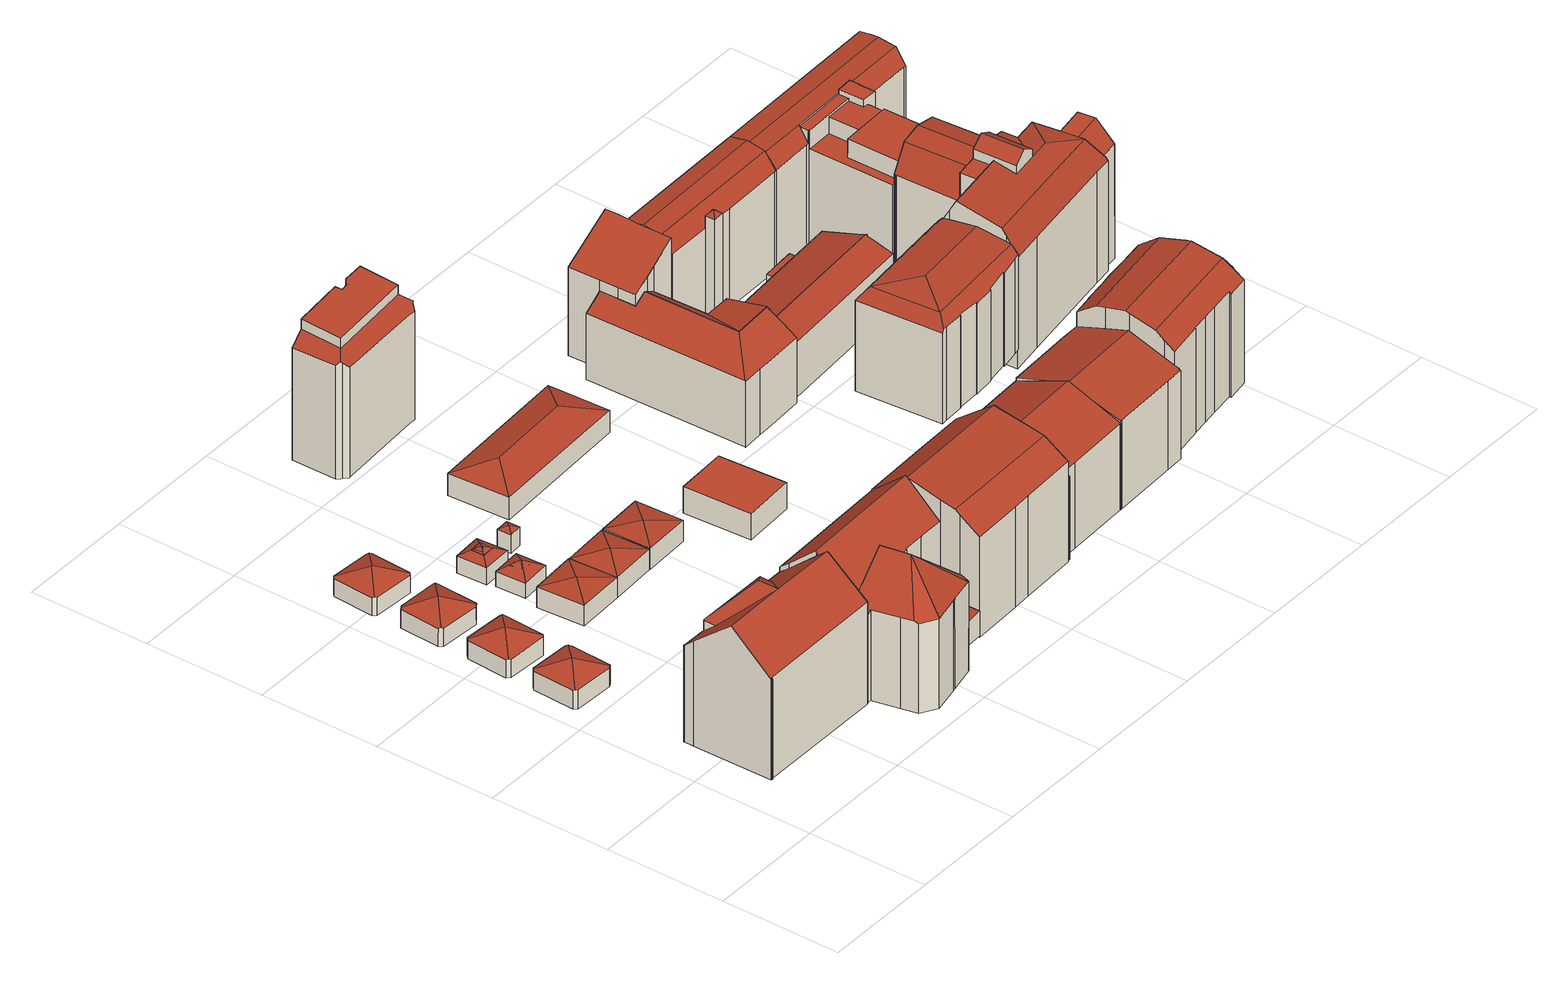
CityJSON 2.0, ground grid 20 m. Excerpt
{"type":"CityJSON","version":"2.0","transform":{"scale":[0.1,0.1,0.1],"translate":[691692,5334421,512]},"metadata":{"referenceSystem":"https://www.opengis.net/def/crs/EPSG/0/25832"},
"CityObjects":{
"building1":{"type":"Building","attributes":{"Gemeindeschluessel":"09162000","HoeheDach":"520.502","HoeheGrund":"515.623","Methode":"1000","NiedrigsteTraufeDesGebaeudes":"518.766","Geometrietyp2DReferenz":"3000","function":"31001_2000","roofType":"3200","measuredHeight":4.88},"geometry":[{"type":"MultiSurface","lod":"2","boundaries":[[[0,1,2,3,4]],[[5,6,7,8,9]],[[10,8,7,11]],[[12,13,14,2,1]],[[15,16,17,18]],[[10,18,17,9,8]],[[4,3,5,9,17,16]],[[12,1,0,19]],[[12,19,15,18,10,11,20,13]],[[2,14,21,6,5,3]],[[15,19,0,4,16]],[[20,21,14,13]],[[20,11,7,6,21]]],"semantics":{"surfaces":[{"type":"RoofSurface"},{"type":"WallSurface"},{"type":"GroundSurface"}],"values":[0,0,1,1,1,1,0,1,2,0,1,1,1]}}]},
"building2":{"type":"Building","attributes":{"Gemeindeschluessel":"09162000","HoeheDach":"539.700","HoeheGrund":"516.260","Methode":"2000","NiedrigsteTraufeDesGebaeudes":"532.872","Geometrietyp2DReferenz":"3000","function":"31001_9998","roofType":"3100","measuredHeight":23.44,"storeysAboveGround":5},"geometry":[{"type":"MultiSurface","lod":"2","boundaries":[[[22,23,24,25]],[[26,27,28,29]],[[30,31,32,33,34,35,36,37,38]],[[25,24,39,40]],[[41,36,35,42]],[[43,44,45,46]],[[42,35,34,47]],[[48,38,37,49]],[[46,45,27,26]],[[43,50,51,52,44]],[[53,54,55,56]],[[57,58,59]],[[48,49,41,42,47,22,25,40,60,50,43,46,26,29,53,56]],[[32,61,33]],[[31,59,58,62,63]],[[32,31,63,64,61]],[[49,37,36,41]],[[29,28,54,53]],[[31,52,51,65,39,24,23,57,59]],[[40,39,65,60]],[[31,30,55,54,28,27,45,44,52]],[[63,62,64]],[[22,47,34,33,61,64,62,58,57,23]],[[60,65,51,50]],[[48,56,55,30,38]]],"semantics":{"surfaces":[{"type":"WallSurface"},{"type":"RoofSurface"},{"type":"GroundSurface"}],"values":[0,0,1,0,0,0,0,0,0,0,0,0,2,0,1,1,0,0,1,0,1,1,0,0,0]}}]},
"building3":{"type":"Building","attributes":{"Gemeindeschluessel":"09162000","HoeheDach":"520.060","HoeheGrund":"515.240","Methode":"2000","NiedrigsteTraufeDesGebaeudes":"518.276","Geometrietyp2DReferenz":"3000","function":"31001_2000","roofType":"3500","measuredHeight":4.82},"geometry":[{"type":"MultiSurface","lod":"2","boundaries":[[[66,67,68,69,70]],[[71,72,73,74,75]],[[76,77,78,79]],[[80,81,68,67]],[[69,68,81,82,72]],[[72,82,78,77,73]],[[83,75,74,84]],[[80,79,78,82,81]],[[76,84,74,73,77]],[[85,70,69,72,71]],[[66,70,85,86]],[[83,86,85,71,75]],[[66,86,83,84,76,79,80,67]]],"semantics":{"surfaces":[{"type":"WallSurface"},{"type":"RoofSurface"},{"type":"GroundSurface"}],"values":[0,1,0,0,1,1,0,0,0,1,0,0,2]}}]},
"building4":{"type":"Building","attributes":{"Gemeindeschluessel":"09162000","HoeheDach":"519.630","HoeheGrund":"514.771","Methode":"2000","NiedrigsteTraufeDesGebaeudes":"517.838","Geometrietyp2DReferenz":"3000","function":"31001_2000","roofType":"3500","measuredHeight":4.86},"geometry":[{"type":"MultiSurface","lod":"2","boundaries":[[[87,88,89,90]],[[91,92,93,94,95]],[[95,94,96,97,98]],[[99,90,89,98,97]],[[100,101,87,90,99,102,103,104]],[[87,101,105,106,88]],[[103,93,92,104]],[[100,107,105,101]],[[105,107,91,95,106]],[[103,102,96,94,93]],[[106,95,98,89,88]],[[99,97,96,102]],[[100,104,92,91,107]]],"semantics":{"surfaces":[{"type":"WallSurface"},{"type":"RoofSurface"},{"type":"GroundSurface"}],"values":[0,1,1,0,2,0,0,0,1,0,1,0,0]}}]},
"building5":{"type":"Building","attributes":{"Gemeindeschluessel":"09162000","HoeheDach":"519.139","HoeheGrund":"514.356","Methode":"1000","NiedrigsteTraufeDesGebaeudes":"517.404","Geometrietyp2DReferenz":"3000","function":"31001_2000","roofType":"3200","measuredHeight":4.78},"geometry":[{"type":"MultiSurface","lod":"2","boundaries":[[[108,109,110,111,112]],[[113,110,109,114]],[[115,114,109,108,116]],[[117,118,119,120]],[[113,121,122,111,110]],[[123,120,119,124,125]],[[123,125,122,121]],[[126,116,108,112,127,128]],[[115,129,117,120,123,121,113,114]],[[127,112,111,122,125,124]],[[128,127,124,119,118]],[[117,129,126,128,118]],[[115,116,126,129]]],"semantics":{"surfaces":[{"type":"RoofSurface"},{"type":"WallSurface"},{"type":"GroundSurface"}],"values":[0,1,1,1,1,1,1,0,2,0,0,1,1]}}]},
"building6":{"type":"Building","attributes":{"Gemeindeschluessel":"09162000","HoeheDach":"519.677","HoeheGrund":"515.310","Methode":"1000","NiedrigsteTraufeDesGebaeudes":"518.782","Geometrietyp2DReferenz":"3000","function":"51009_1610","roofType":"3200","measuredHeight":4.37},"geometry":[{"type":"MultiSurface","lod":"2","boundaries":[[[130,131,132,133]],[[134,135,131,130]],[[135,136,131]],[[137,136,135]],[[134,130,133,138]],[[137,132,136]],[[138,137,135,134]],[[136,132,131]],[[133,132,137,138]]],"semantics":{"surfaces":[{"type":"WallSurface"},{"type":"RoofSurface"},{"type":"GroundSurface"}],"values":[0,0,1,1,2,1,0,1,0]}}]},
"building7":{"type":"Building","attributes":{"Gemeindeschluessel":"09162000","HoeheDach":"538.860","HoeheGrund":"516.517","Methode":"2000","NiedrigsteTraufeDesGebaeudes":"531.300","Geometrietyp2DReferenz":"3000","function":"31001_9998","roofType":"3100","measuredHeight":22.34,"storeysAboveGround":4},"geometry":[{"type":"MultiSurface","lod":"2","boundaries":[[[139,140,141,142]],[[143,144,145]],[[146,147,148,149,150,151]],[[152,153,154,155,156]],[[157,158,159,160]],[[139,161,149,148,140]],[[162,163,164,165,166,167]],[[154,159,158,168,155]],[[142,141,169,170]],[[171,172,156,155,173]],[[174,175,176,177]],[[178,179,152,156,172]],[[180,181,182,147,146]],[[167,166,183,177,176]],[[180,146,151,184]],[[157,170,169,144,143,168,158]],[[155,168,143,145,185]],[[186,163,162]],[[139,142,170,157,160,187,179,178,188,174,177,183,166,165,181,180,184,189,161]],[[145,144,169,141,140,148,147,182,164,163,186]],[[167,176,175,173,155,185,186,162]],[[165,164,182,181]],[[178,172,171,188]],[[187,153,152,179]],[[187,160,159,154,153]],[[145,186,185]],[[174,188,171,173,175]],[[189,150,149,161]],[[184,151,150,189]]],"semantics":{"surfaces":[{"type":"WallSurface"},{"type":"RoofSurface"},{"type":"GroundSurface"}],"values":[0,0,1,1,0,0,0,1,0,1,0,0,0,0,0,0,1,0,2,1,1,0,0,0,0,0,0,0,0]}}]},
"building8":{"type":"Building","attributes":{"Gemeindeschluessel":"09162000","HoeheDach":"518.750","HoeheGrund":"514.790","Methode":"9999","NiedrigsteTraufeDesGebaeudes":"517.377","Geometrietyp2DReferenz":"3000","function":"51009_1610","roofType":"3500","measuredHeight":3.96},"geometry":[{"type":"MultiSurface","lod":"2","boundaries":[[[190,191,192,193]],[[193,192,194,195]],[[194,192,196]],[[197,196,191]],[[198,197,191,190]],[[195,194,197,198]],[[196,192,191]],[[198,190,193,195]],[[194,196,197]]],"semantics":{"surfaces":[{"type":"WallSurface"},{"type":"RoofSurface"},{"type":"GroundSurface"}],"values":[0,0,1,1,0,0,1,2,1]}}]},
"building9":{"type":"Building","attributes":{"Gemeindeschluessel":"09162000","HoeheDach":"518.750","HoeheGrund":"514.898","Methode":"9999","NiedrigsteTraufeDesGebaeudes":"518.120","Geometrietyp2DReferenz":"3000","function":"31001_2000","roofType":"3500","measuredHeight":3.85},"geometry":[{"type":"MultiSurface","lod":"2","boundaries":[[[199,200,201,202,203,204]],[[202,196,203]],[[200,199,205,206]],[[207,208,209,210,196]],[[205,209,208,206]],[[201,207,196,202]],[[200,206,208,207,201]],[[203,196,210,204]],[[205,199,204,210,209]]],"semantics":{"surfaces":[{"type":"WallSurface"},{"type":"RoofSurface"},{"type":"GroundSurface"}],"values":[0,1,2,1,0,1,0,1,0]}}]},
"building10":{"type":"Building","attributes":{"Gemeindeschluessel":"09162000","HoeheDach":"518.610","HoeheGrund":"514.420","Methode":"9999","NiedrigsteTraufeDesGebaeudes":"517.335","Geometrietyp2DReferenz":"3000","function":"51009_1610","roofType":"3500","measuredHeight":4.19},"geometry":[{"type":"MultiSurface","lod":"2","boundaries":[[[211,212,213,214]],[[212,215,213]],[[215,216,217]],[[214,218,219,211]],[[219,216,212,211]],[[214,213,217,218]],[[212,216,215]],[[218,217,216,219]],[[213,215,217]]],"semantics":{"surfaces":[{"type":"WallSurface"},{"type":"RoofSurface"},{"type":"GroundSurface"}],"values":[0,1,1,2,0,0,1,0,1]}}]},
"building11":{"type":"Building","attributes":{"Gemeindeschluessel":"09162000","HoeheDach":"518.610","HoeheGrund":"514.549","Methode":"9999","NiedrigsteTraufeDesGebaeudes":"518.029","Geometrietyp2DReferenz":"3000","function":"31001_2000","roofType":"3500","measuredHeight":4.06},"geometry":[{"type":"MultiSurface","lod":"2","boundaries":[[[220,221,222,223]],[[224,215,225]],[[220,226,227,221]],[[228,226,220,223]],[[225,215,221,227]],[[222,221,215]],[[226,228,229,224,225,227]],[[229,222,215,224]],[[228,223,222,229]]],"semantics":{"surfaces":[{"type":"WallSurface"},{"type":"RoofSurface"},{"type":"GroundSurface"}],"values":[0,1,0,2,1,1,0,1,0]}}]},
"building12":{"type":"Building","attributes":{"Gemeindeschluessel":"09162000","HoeheDach":"519.710","HoeheGrund":"515.200","Methode":"2000","NiedrigsteTraufeDesGebaeudes":"518.722","Geometrietyp2DReferenz":"3000","function":"51009_1610","roofType":"3500","measuredHeight":4.51},"geometry":[{"type":"MultiSurface","lod":"2","boundaries":[[[230,231,232,233]],[[234,231,235]],[[236,237,230,233]],[[236,238,235,237]],[[232,231,234]],[[237,235,231,230]],[[238,234,235]],[[233,232,238,236]],[[232,234,238]]],"semantics":{"surfaces":[{"type":"WallSurface"},{"type":"RoofSurface"},{"type":"GroundSurface"}],"values":[0,1,2,0,1,0,1,0,1]}}]},
"building13":{"type":"Building","attributes":{"Gemeindeschluessel":"09162000","HoeheDach":"521.478","HoeheGrund":"517.046","Methode":"2000","NiedrigsteTraufeDesGebaeudes":"520.877","Geometrietyp2DReferenz":"3000","function":"31001_2000","roofType":"9999","measuredHeight":4.43},"geometry":[{"type":"MultiSurface","lod":"2","boundaries":[[[239,240,241,242]],[[243,244,245,246]],[[247,248,240,239]],[[248,247,244,243]],[[241,240,248,243,246]],[[246,245,242,241]],[[239,242,245,244,247]]],"semantics":{"surfaces":[{"type":"WallSurface"},{"type":"GroundSurface"},{"type":"RoofSurface"}],"values":[0,0,0,0,1,0,2]}}]},
"building14":{"type":"Building","attributes":{"Gemeindeschluessel":"09162000","HoeheDach":"518.220","HoeheGrund":"514.450","Methode":"2000","NiedrigsteTraufeDesGebaeudes":"517.722","Geometrietyp2DReferenz":"3000","function":"31001_2000","roofType":"3500","measuredHeight":3.77},"geometry":[{"type":"MultiSurface","lod":"2","boundaries":[[[249,250,251]],[[252,253,254,255]],[[256,251,257]],[[249,251,256]],[[254,250,249,255]],[[255,249,256,252]],[[251,250,257]],[[253,257,250,254]],[[252,256,257,253]]],"semantics":{"surfaces":[{"type":"RoofSurface"},{"type":"GroundSurface"},{"type":"WallSurface"}],"values":[0,1,0,0,2,2,0,2,2]}}]},
"building15":{"type":"Building","attributes":{"Gemeindeschluessel":"09162000","HoeheDach":"519.510","HoeheGrund":"515.130","Methode":"2000","NiedrigsteTraufeDesGebaeudes":"518.719","Geometrietyp2DReferenz":"3000","function":"51009_1610","roofType":"3500","measuredHeight":4.38},"geometry":[{"type":"MultiSurface","lod":"2","boundaries":[[[258,259,260,261]],[[262,263,264,265]],[[261,262,265,258]],[[260,266,263]],[[266,264,263]],[[259,264,266]],[[265,264,259,258]],[[261,260,263,262]],[[259,266,260]]],"semantics":{"surfaces":[{"type":"WallSurface"},{"type":"GroundSurface"},{"type":"RoofSurface"}],"values":[0,0,1,2,2,2,0,0,2]}}]},
"building16":{"type":"Building","attributes":{"Gemeindeschluessel":"09162000","HoeheDach":"538.660","HoeheGrund":"516.765","Methode":"2000","NiedrigsteTraufeDesGebaeudes":"533.870","Geometrietyp2DReferenz":"3000","function":"31001_9998","roofType":"3100","measuredHeight":21.89,"storeysAboveGround":5},"geometry":[{"type":"MultiSurface","lod":"2","boundaries":[[[267,268,269,270]],[[271,272,273,274]],[[275,276,277,278,279]],[[280,281,269,268,279,278]],[[282,271,274,283,281,280]],[[273,284,285,286,276,275,267,270,283,274]],[[287,288,285,284]],[[276,286,289,290,277]],[[288,289,286,285]],[[290,282,280,278,277]],[[275,279,268,267]],[[273,272,287,284]],[[288,287,272,271,282,290,289]],[[270,269,281,283]]],"semantics":{"surfaces":[{"type":"WallSurface"},{"type":"RoofSurface"},{"type":"GroundSurface"}],"values":[0,0,0,1,0,2,0,0,0,1,0,0,1,0]}}]},
"building17":{"type":"Building","attributes":{"Gemeindeschluessel":"09162000","HoeheDach":"519.848","HoeheGrund":"515.290","Methode":"1000","NiedrigsteTraufeDesGebaeudes":"519.848","Geometrietyp2DReferenz":"3000","function":"31001_2000","roofType":"1000","measuredHeight":4.56},"geometry":[{"type":"MultiSurface","lod":"2","boundaries":[[[291,292,293,294]],[[295,296,297,298]],[[292,297,296,293]],[[298,297,292,291]],[[294,295,298,291]],[[294,293,296,295]]],"semantics":{"surfaces":[{"type":"WallSurface"},{"type":"RoofSurface"},{"type":"GroundSurface"}],"values":[0,0,1,0,2,0]}}]},
"building18":{"type":"Building","attributes":{"Gemeindeschluessel":"09162000","HoeheDach":"536.190","HoeheGrund":"513.480","Methode":"2000","NiedrigsteTraufeDesGebaeudes":"532.125","Geometrietyp2DReferenz":"3000","function":"31001_9998","roofType":"1000","measuredHeight":22.71,"storeysAboveGround":5},"geometry":[{"type":"MultiSurface","lod":"2","boundaries":[[[299,300,301,302]],[[303,304,305,306,307,308]],[[309,310,311,312,313,314]],[[310,315,316,311]],[[317,318,300,299]],[[319,320,321,322,323,308,307,306,324,325,310,309]],[[326,327,328,325]],[[305,329,330,331,324,306]],[[330,332,333,334,335,331]],[[336,327,326,334,333,337,338]],[[325,328,315,310]],[[339,340,321,320,319,341]],[[332,330,329,305,304,303,342,343,340,339,341,344,345,346,347,348,317,299,302,338,337,333]],[[302,301,336,338]],[[312,311,316,318,317,348,347]],[[344,341,319,309,314,345]],[[328,327,336,301,300,318,316,315]],[[340,343,342,303,308,323,322,321]],[[314,313,312,347,346,345]],[[324,331,335,334,326,325]]],"semantics":{"surfaces":[{"type":"WallSurface"},{"type":"RoofSurface"},{"type":"GroundSurface"}],"values":[0,0,1,0,0,1,0,0,0,0,0,0,2,0,0,0,1,0,0,1]}}]},
"building19":{"type":"Building","attributes":{"Gemeindeschluessel":"09162000","HoeheDach":"519.540","HoeheGrund":"514.040","Methode":"1000","NiedrigsteTraufeDesGebaeudes":"517.809","Geometrietyp2DReferenz":"3000","function":"31001_2000","roofType":"3200","measuredHeight":5.5,"storeysAboveGround":1},"geometry":[{"type":"MultiSurface","lod":"2","boundaries":[[[349,350,351,352]],[[350,353,354]],[[355,354,353,356]],[[352,351,356,357]],[[356,353,358,357]],[[350,354,355,351]],[[351,355,356]],[[350,349,358,353]],[[352,357,358,349]]],"semantics":{"surfaces":[{"type":"WallSurface"},{"type":"RoofSurface"},{"type":"GroundSurface"}],"values":[0,1,1,0,0,1,1,0,2]}}]},
"building20":{"type":"Building","attributes":{"Gemeindeschluessel":"09162000","HoeheDach":"535.338","HoeheGrund":"516.959","Methode":"2000","NiedrigsteTraufeDesGebaeudes":"531.305","Geometrietyp2DReferenz":"3000","function":"31001_9998","roofType":"3100","measuredHeight":18.38,"storeysAboveGround":4},"geometry":[{"type":"MultiSurface","lod":"2","boundaries":[[[359,360,361,362]],[[363,364,365,366,367,368,369,370,371,372,373]],[[363,374,375,364]],[[376,362,361,370,369]],[[377,366,365,378]],[[378,365,364,375]],[[379,380,360,359]],[[381,367,366,377]],[[371,370,361,360,380,382]],[[376,369,368,383]],[[374,384,385,386,379,359,362,376,383,381,377,378,375]],[[386,382,380,379]],[[383,368,367,381]],[[384,373,372,385]],[[371,382,386,385,372]],[[374,363,373,384]]],"semantics":{"surfaces":[{"type":"WallSurface"},{"type":"RoofSurface"},{"type":"GroundSurface"}],"values":[0,1,0,0,0,0,0,0,1,0,2,0,0,0,0,0]}}]},
"building21":{"type":"Building","attributes":{"Gemeindeschluessel":"09162000","HoeheDach":"528.460","HoeheGrund":"513.950","Methode":"2000","NiedrigsteTraufeDesGebaeudes":"525.248","Geometrietyp2DReferenz":"3000","function":"31001_9998","roofType":"2100","measuredHeight":14.51},"geometry":[{"type":"MultiSurface","lod":"2","boundaries":[[[387,388,389,390,391,392,393,394,395,396,397,398,399,400,401,402,403,404,405,406,407,408,409,410,411,412]],[[403,413,414,404]],[[388,415,416,389]],[[397,417,418,398]],[[419,420,418,417,421,422,423]],[[424,425,426,427,428,423]],[[394,429,430,395]],[[406,431,432,407]],[[426,433,409,408,407,432,427]],[[420,419,434,401,400,399,398,418]],[[416,435,436,437,392,391,390,389]],[[405,438,431,406]],[[392,437,439,393]],[[415,440,441,442,443,433,426,425,424,435,416]],[[424,444,445,430,429,439,437,436,435]],[[428,427,432,431,438,414,413,446,434,419,423]],[[410,443,442,411]],[[404,414,438,405]],[[423,422,421,445,444,424]],[[411,442,441,412]],[[445,421,417,397,396,395,430]],[[409,433,443,410]],[[393,439,429,394]],[[446,413,403,402,401,434]],[[388,387,412,441,440,415]]],"semantics":{"surfaces":[{"type":"GroundSurface"},{"type":"WallSurface"},{"type":"RoofSurface"}],"values":[0,1,1,1,2,1,1,1,1,1,1,1,1,2,2,2,1,1,1,1,1,1,1,1,1]}}]},
"building22":{"type":"Building","attributes":{"Gemeindeschluessel":"09162000","HoeheDach":"535.149","HoeheGrund":"516.940","Methode":"1000","NiedrigsteTraufeDesGebaeudes":"532.076","Geometrietyp2DReferenz":"3000","function":"31001_9998","roofType":"3100","measuredHeight":18.21,"storeysAboveGround":4},"geometry":[{"type":"MultiSurface","lod":"2","boundaries":[[[447,448,449,450,451,452,453,454,455,456,457]],[[457,456,458,459,460,461]],[[462,455,454,463]],[[464,459,458,465]],[[455,462,466,465,458,456]],[[467,468,447,457,461,469]],[[470,471,472,473,468,467,469,474,464,465,466,462,463,475,476]],[[470,451,450,471]],[[471,450,449,472]],[[469,461,460,474]],[[474,460,459,464]],[[473,448,447,468]],[[472,449,448,473]],[[463,454,453,475]],[[475,453,452,476]],[[476,452,451,470]]],"semantics":{"surfaces":[{"type":"RoofSurface"},{"type":"WallSurface"},{"type":"GroundSurface"}],"values":[0,0,1,1,1,1,2,1,1,1,1,1,1,1,1,1]}}]},
"building23":{"type":"Building","attributes":{"Gemeindeschluessel":"09162000","HoeheDach":"518.300","HoeheGrund":"513.950","Methode":"2000","NiedrigsteTraufeDesGebaeudes":"518.300","Geometrietyp2DReferenz":"3000","function":"31001_2000","roofType":"1000","measuredHeight":4.35},"geometry":[{"type":"MultiSurface","lod":"2","boundaries":[[[398,477,478,403,401]],[[479,480,481,482,483]],[[403,480,479,401]],[[478,481,480,403]],[[477,482,481,478]],[[398,483,482,477]],[[401,479,483,398]]],"semantics":{"surfaces":[{"type":"GroundSurface"},{"type":"RoofSurface"},{"type":"WallSurface"}],"values":[0,1,2,2,2,2,2]}}]},
"building24":{"type":"Building","attributes":{"Gemeindeschluessel":"09162000","HoeheDach":"533.876","HoeheGrund":"513.870","Methode":"1000","NiedrigsteTraufeDesGebaeudes":"529.059","Geometrietyp2DReferenz":"3000","function":"31001_9998","roofType":"2100","measuredHeight":20.01,"storeysAboveGround":4},"geometry":[{"type":"MultiSurface","lod":"2","boundaries":[[[484,485,486,487,488,489,490,491,492,493]],[[494,495,496,489,488,487]],[[497,492,491,498]],[[495,494,499,500,501,502,497,498,503,496]],[[498,491,490,503]],[[502,493,492,497]],[[489,496,503,490]],[[500,485,484,501]],[[501,484,493,502]],[[494,487,486,499]],[[499,486,485,500]]],"semantics":{"surfaces":[{"type":"RoofSurface"},{"type":"WallSurface"},{"type":"GroundSurface"}],"values":[0,1,1,2,1,1,1,1,1,1,1]}}]},
"building25":{"type":"Building","attributes":{"Gemeindeschluessel":"09162000","HoeheDach":"517.452","HoeheGrund":"513.900","Methode":"1000","NiedrigsteTraufeDesGebaeudes":"517.452","Geometrietyp2DReferenz":"3000","function":"51009_1610","roofType":"1000","measuredHeight":3.55},"geometry":[{"type":"MultiSurface","lod":"2","boundaries":[[[504,505,506,507]],[[504,507,508,509]],[[509,508,510,511]],[[512,506,505,513,514,515]],[[511,510,515,514]],[[504,509,511,514,513,505]],[[508,507,506,512,515,510]]],"semantics":{"surfaces":[{"type":"WallSurface"},{"type":"GroundSurface"},{"type":"RoofSurface"}],"values":[0,0,0,0,0,1,2]}}]},
"building26":{"type":"Building","attributes":{"Gemeindeschluessel":"09162000","HoeheDach":"534.730","HoeheGrund":"516.348","Methode":"2000","NiedrigsteTraufeDesGebaeudes":"531.799","Geometrietyp2DReferenz":"3000","function":"31001_9998","roofType":"3200","measuredHeight":18.38,"storeysAboveGround":4},"geometry":[{"type":"MultiSurface","lod":"2","boundaries":[[[516,517,518,519,520]],[[521,522,523,524,525]],[[526,527,528,529]],[[516,520,530,531]],[[516,531,532,522,521,533,534,535,536,537,538,539,540,526,529,541,542,517]],[[532,543,523,522]],[[535,544,545,536]],[[534,546,544,535]],[[529,528,547,541]],[[541,547,548,542]],[[549,550,551,552,553]],[[553,552,554]],[[538,555,556,539]],[[554,524,523,543,530]],[[540,557,527,526]],[[533,521,525,551,550]],[[531,530,543,532]],[[539,556,557,540]],[[537,558,555,538]],[[536,545,558,537]],[[552,551,525,524,554]],[[520,519,553,554,530]],[[534,533,550,549,546]],[[518,548,547,528,527,557,556,555,558,545,544,546,549,553,519]],[[542,548,518,517]]],"semantics":{"surfaces":[{"type":"WallSurface"},{"type":"GroundSurface"},{"type":"RoofSurface"}],"values":[0,0,0,0,1,0,0,0,0,0,2,2,0,2,0,0,0,0,0,0,2,2,0,2,0]}}]},
"building27":{"type":"Building","attributes":{"Gemeindeschluessel":"09162000","HoeheDach":"525.921","HoeheGrund":"514.975","Methode":"1000","NiedrigsteTraufeDesGebaeudes":"524.367","Geometrietyp2DReferenz":"3000","function":"31001_9998","roofType":"2100","measuredHeight":10.95,"storeysAboveGround":2},"geometry":[{"type":"MultiSurface","lod":"2","boundaries":[[[559,560,561,562,563,564,565,566,567]],[[568,564,563,569]],[[570,560,559,571]],[[569,563,562,572]],[[573,565,564,568]],[[572,562,561,574]],[[575,566,565,573]],[[571,559,567,576]],[[576,575,573,568,569,572,574,570,571]],[[574,561,560,570]],[[576,567,566,575]]],"semantics":{"surfaces":[{"type":"RoofSurface"},{"type":"WallSurface"},{"type":"GroundSurface"}],"values":[0,1,1,1,1,1,1,1,2,1,1]}}]},
"building28":{"type":"Building","attributes":{"Gemeindeschluessel":"09162000","HoeheDach":"525.847","HoeheGrund":"513.661","Methode":"1000","NiedrigsteTraufeDesGebaeudes":"523.537","Geometrietyp2DReferenz":"3000","function":"31001_9998","roofType":"2100","measuredHeight":12.19},"geometry":[{"type":"MultiSurface","lod":"2","boundaries":[[[577,578,579,580]],[[581,582,583,584]],[[585,586,581,584,587,588,589,590,591,577,580,592,593,594,595]],[[587,596,597,588]],[[594,598,599,595]],[[594,593,592,600,601,598]],[[584,583,596,587]],[[586,585,595,599,602,603]],[[588,597,604,589]],[[586,603,582,581]],[[591,605,578,577]],[[590,606,605,591]],[[580,579,600,592]],[[589,604,606,590]],[[604,597,596,583,582,603,602,599,598,601,600,579,578,605,606]]],"semantics":{"surfaces":[{"type":"WallSurface"},{"type":"GroundSurface"},{"type":"RoofSurface"}],"values":[0,0,1,0,0,0,0,0,0,0,0,0,0,0,2]}}]},
"building29":{"type":"Building","attributes":{"Gemeindeschluessel":"09162000","HoeheDach":"538.250","HoeheGrund":"516.768","Methode":"2000","NiedrigsteTraufeDesGebaeudes":"534.514","Geometrietyp2DReferenz":"3000","function":"31001_9998","roofType":"3400","measuredHeight":21.48,"storeysAboveGround":5},"geometry":[{"type":"MultiSurface","lod":"2","boundaries":[[[607,608,609,610]],[[611,612,613,614]],[[615,616,617,618,619,620,621,622,623,624]],[[625,626,627,628,629]],[[630,618,617,631]],[[616,608,607,631,617]],[[632,633,634,635]],[[636,637,638,639]],[[615,629,628,640,609,608,616]],[[641,642,643,644]],[[645,646,642,641]],[[647,648,633,632]],[[649,620,619,650]],[[651,652,612,611]],[[614,613,637,636]],[[651,610,609,640,653,652]],[[654,621,620,649]],[[626,644,643,655,627]],[[656,622,621,654]],[[643,642,646,634,633,648,638,637,613,612,652,653,655]],[[650,619,618,630]],[[635,634,646,645]],[[657,623,622,656]],[[639,638,648,647]],[[627,655,653,640,628]],[[626,625,658,657,656,654,649,650,630,631,607,610,651,611,614,636,639,647,632,635,645,641,644]],[[658,624,623,657]],[[658,625,629,615,624]]],"semantics":{"surfaces":[{"type":"WallSurface"},{"type":"RoofSurface"},{"type":"GroundSurface"}],"values":[0,0,1,0,0,0,0,0,1,0,0,0,0,0,0,0,0,0,0,1,0,0,0,0,1,2,0,0]}}]},
"building30":{"type":"Building","attributes":{"Gemeindeschluessel":"09162000","HoeheDach":"534.000","HoeheGrund":"513.713","Methode":"2000","NiedrigsteTraufeDesGebaeudes":"528.666","Geometrietyp2DReferenz":"3000","function":"31001_9998","roofType":"3100","measuredHeight":20.29,"storeysAboveGround":4},"geometry":[{"type":"MultiSurface","lod":"2","boundaries":[[[659,660,661,662]],[[663,664,665,666]],[[667,668,660,659]],[[662,661,669,670]],[[671,672,673,674]],[[675,676,677,678,679,487]],[[680,681,677,676]],[[682,683,684,685,686,687]],[[678,688,689,679]],[[690,691,685,684]],[[692,666,665,693,694]],[[695,696,686,685,691]],[[687,686,696]],[[690,684,669,661,660,668,688,678,677,681]],[[674,673,664,663]],[[687,696,697]],[[698,682,687,697]],[[699,700,672,671]],[[683,682,698,701,680,676,675,699,671,674,663,666,692,667,659,662,670]],[[701,698,697,695,691,690]],[[702,693,665,664,673,672,700]],[[697,696,695]],[[487,679,689,694,693,702]],[[667,692,694,689,688,668]],[[683,670,669,684]],[[699,675,487,702,700]],[[680,701,690,681]]],"semantics":{"surfaces":[{"type":"WallSurface"},{"type":"RoofSurface"},{"type":"GroundSurface"}],"values":[0,0,0,0,0,0,0,0,1,0,0,1,1,1,0,1,0,0,2,0,1,1,1,0,0,0,0]}}]},
"building31":{"type":"Building","attributes":{"Gemeindeschluessel":"09162000","HoeheDach":"517.526","HoeheGrund":"513.654","Methode":"1000","NiedrigsteTraufeDesGebaeudes":"517.526","Geometrietyp2DReferenz":"3000","function":"31001_2000","roofType":"1000","measuredHeight":3.87},"geometry":[{"type":"MultiSurface","lod":"2","boundaries":[[[703,704,705,706]],[[707,708,705,704,709]],[[710,703,706,580,577]],[[706,705,708,580]],[[577,707,709,710]],[[710,709,704,703]],[[580,708,707,577]]],"semantics":{"surfaces":[{"type":"WallSurface"},{"type":"RoofSurface"},{"type":"GroundSurface"}],"values":[0,1,2,0,0,0,0]}}]},
"building32":{"type":"Building","attributes":{"Gemeindeschluessel":"09162000","HoeheDach":"539.570","HoeheGrund":"512.886","Methode":"2000","NiedrigsteTraufeDesGebaeudes":"530.755","Geometrietyp2DReferenz":"3000","function":"31001_9998","roofType":"3100","measuredHeight":26.68,"storeysAboveGround":4},"geometry":[{"type":"MultiSurface","lod":"2","boundaries":[[[711,712,713,714,715,716,717,718,719,720,721,722]],[[723,724,725,726,727]],[[728,729,730,731]],[[732,733,734,718,717,735]],[[736,720,719,737,738,739]],[[740,741,742,743,744,726,725]],[[745,746,747,748,749,750]],[[751,752,753]],[[754,727,726,744]],[[755,756,757,758,750,749,752,751,759]],[[714,713,760,761,762,763,764]],[[765,766,767,736,739]],[[768,762,761,769]],[[770,771,772,773]],[[754,744,743,774]],[[751,734,759]],[[775,754,774,730,776]],[[777,778,779]],[[780,781,723,727]],[[782,775,779,765]],[[783,757,756,784]],[[715,785,786,716]],[[711,722,766,765]],[[753,752,738,737]],[[774,743,742,731,730]],[[787,788,786,785,764,763,789]],[[740,725,724,790]],[[791,792,760,713,712,793]],[[718,734,751,753,737,719]],[[728,731,742,741]],[[789,763,762,768]],[[714,764,785,715]],[[755,794,784,756]],[[795,796,747,746]],[[748,780,782,765,739,738,752,749]],[[736,767,721,720]],[[732,735,797,798]],[[779,775,776,777]],[[735,717,716,786,788,799,797]],[[729,791,793,778,777,776,730]],[[800,801,796,795]],[[745,750,758,802]],[[733,794,755,759,734]],[[803,799,788,787]],[[771,770,801,800]],[[757,783,802,758]],[[769,761,760,792]],[[711,765,779,778,793,712]],[[767,766,722,721]],[[772,771,800,795,746,745,802,783,784,794,733,732,798,803,787,789,768,769,792,791,729,728,741,740,790]],[[798,797,799,803]],[[773,772,790,724,723,781]],[[775,782,780,727,754]],[[748,747,796,801,770,773,781,780]]],"semantics":{"surfaces":[{"type":"WallSurface"},{"type":"RoofSurface"},{"type":"GroundSurface"}],"values":[0,1,0,0,0,0,0,0,1,1,1,0,0,0,0,0,1,0,1,1,0,1,0,0,1,0,0,0,1,0,0,1,0,0,1,1,0,1,1,0,0,0,0,0,0,0,0,1,1,2,0,0,1,1]}}]},
"building33":{"type":"Building","attributes":{"Gemeindeschluessel":"09162000","HoeheDach":"534.050","HoeheGrund":"512.760","Methode":"1000","NiedrigsteTraufeDesGebaeudes":"528.567","Geometrietyp2DReferenz":"3000","function":"31001_2000","roofType":"3100","measuredHeight":21.29,"storeysAboveGround":5},"geometry":[{"type":"MultiSurface","lod":"2","boundaries":[[[804,805,806,807,808,809]],[[810,811,812,804,809,813]],[[810,813,814,815]],[[816,817,818,819]],[[820,821,822,823,824,825]],[[826,827,828,829,830]],[[827,831,832,833,834,828]],[[835,836,837,838]],[[839,840,836,835]],[[829,828,834,841,842,843]],[[844,845,826,830]],[[846,847,848,849,823,822,850]],[[846,850,851,852,853,854]],[[855,856,857,858]],[[832,825,824,849,859,833]],[[829,843,818,817,860,844,830]],[[834,833,859,839,835,861,862,841]],[[863,819,818,843,842]],[[864,860,817,816]],[[865,866,867,868]],[[821,869,870,851,850,822]],[[871,872,853,852]],[[873,874,875,876]],[[824,823,849]],[[877,863,842,841,862]],[[878,879,870,869]],[[857,856,880,881]],[[882,883,884,814,813,809,808]],[[838,867,866,861,835]],[[872,885,807,806,854,853]],[[876,875,879,878]],[[811,868,867,838,837,812]],[[882,808,807,885,881,880]],[[847,839,859,848]],[[873,886,883,882,880,856,855,874]],[[815,814,884,887]],[[848,859,849]],[[870,879,875,874,855,858,871,852,851]],[[887,884,883,886]],[[811,810,815,887,886,873,876,878,869,821,820,831,827,826,845,864,816,819,863,877,865,868]],[[857,881,885,872,871,858]],[[805,804,812,837,836,840]],[[845,844,860,864]],[[805,840,839,847,846,854,806]],[[865,877,862,861,866]],[[820,825,832,831]]],"semantics":{"surfaces":[{"type":"WallSurface"},{"type":"RoofSurface"},{"type":"GroundSurface"}],"values":[0,0,0,0,0,0,0,0,0,1,0,1,0,0,1,1,1,0,0,0,0,0,0,0,0,0,1,1,1,1,0,0,0,0,0,0,0,1,0,2,0,1,0,0,0,0]}}]}
},
"vertices":[
[9,409,68],[77,406,68],[80,408,69],[45,447,85],[6,412,69],[45,448,85],[84,483,69],[82,486,68],[13,490,68],[10,487,69],[13,490,36],[82,486,36],[77,406,36],[83,410,36],[83,410,68],[4,415,36],[4,415,68],[7,485,68],[7,485,36],[9,409,36],[86,479,36],[86,479,68],
[209,238,43],[209,238,209],[244,238,209],[244,238,43],[32,91,43],[32,91,216],[32,89,214],[32,89,43],[29,159,277],[137,159,277],[72,218,226],[72,239,209],[69,239,209],[30,239,209],[28,240,209],[28,239,209],[28,224,222],[245,238,209],[245,238,43],[28,240,43],[30,239,43],[249,157,43],[249,157,276],[252,91,218],[252,91,43],[69,239,43],[28,224,43],[28,239,43],[248,177,43],[248,177,261],[248,158,277],[31,90,43],[31,90,215],[30,90,215],[30,90,43],[201,238,209],[201,238,226],[201,218,226],[245,222,43],[72,239,226],[200,238,227],[137,193,277],[73,239,227],[245,222,222],
[84,527,32],[89,531,32],[89,531,63],[87,529,64],[84,527,63],[13,534,64],[52,568,81],[17,607,64],[14,604,63],[10,536,63],[20,610,32],[20,610,63],[88,605,63],[88,605,32],[93,600,32],[93,600,63],[91,603,64],[10,536,32],[14,604,32],[16,531,63],[16,531,32],
[17,658,28],[17,658,58],[21,726,59],[21,726,28],[94,650,60],[96,652,59],[100,722,59],[98,725,60],[59,690,76],[96,727,59],[28,731,59],[24,728,60],[28,731,28],[90,648,28],[22,652,28],[96,727,28],[100,722,28],[96,652,28],[22,652,59],[20,655,60],[90,648,58],
[101,771,55],[103,773,54],[107,842,54],[105,845,55],[66,810,71],[107,842,24],[103,773,24],[98,768,24],[98,768,54],[24,779,24],[24,779,54],[28,847,54],[28,847,24],[102,847,24],[102,847,54],[33,852,24],[31,850,55],[33,852,54],[29,773,54],[65,810,71],[27,776,55],[29,773,24],
[167,601,33],[167,601,68],[247,606,68],[247,606,33],[172,522,33],[172,522,68],[209,564,77],[252,526,68],[252,526,33],
[464,126,45],[464,126,217],[420,125,217],[420,125,45],[384,123,200],[384,123,216],[367,123,216],[245,222,230],[248,178,269],[465,186,269],[465,245,217],[248,238,217],[245,238,217],[346,14,199],[351,15,199],[394,24,199],[328,73,263],[302,4,199],[401,37,45],[401,37,198],[396,25,198],[396,25,45],[465,245,45],[250,119,197],[250,119,216],[249,157,250],[249,157,45],[252,91,45],[252,91,193],[400,41,200],[384,124,217],[384,124,45],[275,20,198],[301,4,199],[273,26,202],[269,47,45],[269,47,201],[259,91,200],[259,91,45],[301,4,45],[346,14,45],[245,222,45],[248,177,45],[248,177,267],[254,91,45],[245,238,45],[319,121,263],[271,119,216],[351,15,45],[275,20,45],[248,238,45],
[177,680,28],[177,680,54],[228,683,54],[228,683,28],[230,633,54],[230,633,28],[204,656,68],[180,630,54],[180,630,28],
[192,667,29],[194,645,29],[194,645,61],[193,645,62],[192,667,62],[192,667,61],[215,668,29],[216,646,29],[215,646,61],[216,646,61],[215,668,61],[214,668,61],
[227,697,24],[227,697,53],[177,695,53],[177,695,24],[200,721,66],[224,748,53],[174,745,53],[174,745,24],[224,748,24],
[211,733,25],[211,733,60],[212,711,60],[212,711,25],[190,710,61],[189,731,61],[189,732,25],[189,732,60],[190,710,25],[190,710,60],
[329,611,32],[329,611,67],[333,531,67],[333,531,32],[291,568,77],[249,606,67],[253,526,32],[249,606,32],[253,526,67],
[464,126,95],[464,126,50],[420,125,50],[420,125,89],[465,58,50],[465,58,93],[433,57,89],[433,57,50],[464,92,94],[464,92,50],
[277,714,57],[276,736,57],[265,724,62],[255,712,25],[253,735,25],[276,736,25],[277,714,25],[255,712,57],[253,735,57],
[415,535,31],[415,535,67],[335,531,67],[335,531,31],[331,611,31],[331,611,67],[411,615,67],[411,615,31],[373,573,75],
[546,248,48],[546,248,219],[577,249,219],[577,249,48],[680,67,220],[583,63,219],[583,63,48],[680,67,48],[465,245,48],[464,126,48],[464,126,254],[464,183,267],[465,245,219],[672,190,267],[667,252,219],[677,107,249],[667,252,48],[551,61,48],[465,58,48],[464,92,48],[551,61,219],[465,58,219],[464,92,243],[464,100,249],
[472,460,33],[472,460,78],[466,573,78],[466,573,33],[553,578,33],[553,578,78],[560,465,78],[560,465,33],
[371,1093,15],[371,1093,242],[384,1095,242],[384,1095,15],[435,1016,15],[438,1020,15],[441,1024,15],[441,1024,209],[438,1020,205],[435,1016,201],[263,1014,215],[278,1025,225],[281,1096,225],[257,1094,207],[258,1023,210],[258,1019,210],[278,1025,242],[281,1096,242],[370,1105,15],[370,1105,242],[265,1012,212],[272,1006,205],[273,1006,204],[277,1006,204],[425,1016,201],[443,1025,210],[426,1038,225],[429,1106,225],[429,1106,242],[426,1038,242],[443,1025,15],[448,1031,15],[448,1031,205],[448,1040,15],[451,1108,15],[451,1108,205],[448,1040,205],[393,1104,242],[429,1106,15],[393,1104,15],[272,1006,15],[273,1006,15],[265,1012,15],[425,1016,15],[277,1006,15],[263,1014,15],[258,1019,15],[258,1023,15],[257,1094,15],[281,1096,15],
[569,779,20],[569,779,58],[322,766,58],[322,766,20],[564,882,58],[515,828,75],[370,820,75],[316,868,58],[316,868,20],[564,882,20],
[695,253,50],[695,253,197],[813,258,197],[813,258,50],[683,67,193],[683,76,197],[684,76,197],[686,76,197],[708,77,197],[818,82,197],[820,82,197],[816,170,233],[673,164,233],[680,67,193],[681,67,193],[683,67,50],[683,76,50],[820,82,50],[686,76,50],[684,76,50],[671,252,50],[671,252,197],[708,77,50],[667,252,197],[818,82,50],[681,67,50],[680,67,50],[667,252,50],
[710,611,20],[690,610,20],[655,608,20],[655,609,20],[654,657,20],[648,880,20],[681,881,20],[682,851,20],[683,820,20],[704,821,20],[711,821,20],[726,822,20],[730,733,20],[730,732,20],[730,731,20],[731,731,20],[773,732,20],[775,732,20],[777,690,20],[778,673,20],[778,670,20],[778,664,20],[778,660,20],[777,660,20],[779,637,20],[780,614,20],[773,732,150],[775,732,150],[690,610,132],[655,608,132],[711,821,160],[726,822,151],[730,732,150],[730,733,150],[704,821,165],[706,732,165],[708,660,165],[708,660,164],[732,661,164],[778,664,164],[778,664,165],[732,661,165],[682,851,152],[683,820,152],[778,673,163],[778,670,163],[778,660,162],[730,731,150],[655,609,133],[654,657,133],[648,880,133],[777,690,159],[681,881,152],[710,611,132],[780,614,132],[779,637,147],[777,660,162],[706,732,164],[704,821,164],[731,731,150],
[820,82,201],[822,82,201],[935,87,201],[965,88,201],[964,91,202],[966,91,202],[966,99,204],[965,116,210],[963,176,231],[963,177,231],[816,170,231],[962,216,218],[960,265,201],[929,264,201],[813,258,201],[963,176,49],[965,116,49],[960,265,49],[962,216,49],[963,177,49],[816,170,49],[820,82,49],[813,258,49],[964,91,49],[965,88,49],[935,87,49],[822,82,49],[929,264,49],[966,99,49],[966,91,49],
[768,823,20],[770,787,20],[730,731,63],[773,732,63],[770,787,63],[768,823,63],[726,822,63],
[711,821,186],[726,822,194],[768,823,218],[767,881,218],[767,915,219],[766,936,219],[679,934,171],[681,881,171],[682,851,171],[683,820,171],[767,881,19],[767,915,19],[766,936,19],[682,851,19],[681,881,19],[768,823,19],[726,822,19],[711,821,19],[683,820,19],[679,934,19],
[775,732,19],[833,737,19],[833,737,55],[775,732,55],[773,732,55],[773,732,19],[770,787,55],[770,787,19],[833,742,55],[833,742,19],[829,790,19],[829,790,55],
[838,405,43],[848,406,43],[848,406,203],[841,405,203],[838,405,198],[1032,540,43],[1031,557,43],[1031,557,213],[1031,552,219],[1032,540,221],[923,409,43],[923,409,198],[922,410,200],[922,410,43],[827,548,198],[827,548,43],[1030,568,43],[1039,447,43],[1040,428,43],[1040,427,43],[1030,425,43],[997,419,43],[997,420,43],[959,414,43],[959,413,43],[883,409,43],[883,408,43],[1030,568,198],[1040,427,206],[1030,425,205],[1040,428,207],[883,409,203],[883,408,201],[1039,438,219],[1039,447,220],[1035,495,227],[901,482,227],[852,420,219],[843,534,219],[997,420,203],[959,414,200],[959,413,198],[997,419,201],
[779,637,131],[780,614,124],[1026,633,124],[1024,658,132],[1023,676,138],[1023,678,139],[1023,679,139],[778,660,139],[777,660,139],[1023,678,30],[1023,676,30],[780,614,30],[779,637,30],[1024,658,30],[1023,679,30],[1026,633,30],[778,660,30],[777,660,30],
[961,747,17],[961,747,115],[1018,751,115],[1018,751,17],[1023,679,17],[1023,679,138],[778,660,138],[778,660,17],[1024,678,17],[1023,678,17],[778,670,17],[778,673,17],[777,690,17],[775,732,17],[833,737,17],[1019,751,17],[1023,694,17],[1024,681,17],[1025,678,17],[778,670,135],[778,673,134],[1024,681,137],[1025,678,138],[1019,751,115],[1023,694,133],[1024,678,138],[1023,678,138],[777,690,129],[833,737,115],[775,732,115],
[1144,243,48],[1144,243,254],[1148,218,260],[1148,218,48],[1159,142,48],[1159,142,237],[1161,126,225],[1161,126,48],[961,232,250],[1142,259,250],[1137,291,226],[1101,286,227],[1101,287,225],[1056,281,225],[1032,277,225],[997,272,225],[997,270,227],[960,265,226],[962,216,48],[963,176,48],[963,176,261],[963,182,262],[962,216,254],[1101,286,48],[1137,291,48],[1055,114,48],[1055,114,228],[1027,110,228],[1027,110,48],[1123,120,48],[1123,120,225],[1122,123,228],[1122,123,48],[1149,209,262],[966,99,48],[966,99,227],[965,116,239],[965,116,48],[1027,109,48],[1027,109,227],[1081,118,48],[1081,118,228],[1056,281,48],[1101,287,48],[1159,144,48],[1159,144,239],[1156,160,250],[1032,277,48],[965,131,250],[997,272,48],[997,270,48],[960,265,48],
[1009,827,17],[1009,827,188],[905,825,187],[905,825,17],[1006,940,17],[1006,940,167],[1009,940,167],[1009,940,17],[1013,827,17],[1013,827,188],[881,825,188],[881,825,17],[877,938,17],[877,938,167],[901,939,167],[901,939,17],[767,881,17],[768,823,17],[768,823,188],[768,841,215],[767,870,220],[770,823,17],[770,823,188],[866,808,17],[866,825,17],[866,825,187],[866,825,209],[866,824,209],[866,808,209],[1012,846,215],[1011,875,220],[847,824,188],[847,824,208],[1011,886,17],[1010,904,215],[1011,886,218],[847,824,209],[857,816,218],[848,808,209],[848,808,17],[766,936,17],[766,936,167],[847,824,17],[767,900,215],
[1011,805,17],[1011,805,55],[1015,805,55],[1015,805,17],[961,747,55],[1018,751,55],[957,801,55],[957,801,17],
[1182,586,249],[1217,591,241],[1217,591,197],[1194,588,241],[1159,582,248],[1125,577,241],[1099,573,198],[1099,573,247],[1137,579,247],[1137,579,263],[1160,582,276],[1182,586,263],[1298,472,203],[1298,474,205],[1328,478,205],[1323,507,240],[1273,499,240],[1309,605,9],[1278,600,9],[1278,600,197],[1309,605,197],[1093,678,9],[1099,572,9],[1099,572,247],[1093,678,200],[1142,507,263],[1140,545,247],[1140,545,257],[1142,507,249],[1328,478,9],[1319,539,9],[1319,539,197],[1319,535,197],[1319,535,240],[1032,540,9],[1039,447,9],[1039,447,230],[1038,453,240],[1033,529,257],[1032,540,236],[1101,544,247],[1101,539,257],[1101,539,247],[1269,527,240],[1035,563,198],[1035,569,188],[1030,568,188],[1031,557,207],[1099,572,198],[1212,684,195],[1212,688,195],[1212,689,195],[1197,688,222],[1187,688,241],[1187,514,249],[1187,514,263],[1165,511,276],[1212,689,9],[1212,688,9],[1268,463,199],[1268,463,9],[1299,467,9],[1299,467,198],[1289,530,197],[1262,571,240],[1278,600,198],[1219,591,198],[1219,591,240],[1221,565,240],[1274,489,240],[1298,471,203],[1224,520,249],[1030,568,9],[1035,569,9],[1152,686,248],[1118,684,241],[1107,683,9],[1107,683,224],[1197,688,9],[1298,474,9],[1218,591,9],[1212,684,9],[1218,591,241],[1035,563,9],[1040,428,9],[1040,428,199],[1093,680,200],[1093,680,9],[1093,682,200],[1096,437,9],[1096,437,198],[1031,557,9],[1093,682,9],
[1210,804,220],[1184,804,220],[1184,804,208],[1193,804,208],[1193,804,180],[1210,804,180],[1212,692,8],[1209,831,8],[1209,831,220],[1212,692,180],[1212,691,180],[1212,691,8],[1310,945,8],[1310,945,167],[1315,945,167],[1315,945,8],[1086,829,8],[1091,829,8],[1091,829,212],[1090,829,212],[1090,829,189],[1086,829,189],[1009,940,8],[1011,886,8],[1011,886,216],[1010,905,214],[1009,940,166],[1013,827,8],[1013,827,189],[1012,844,214],[1011,874,217],[1210,848,214],[1210,848,220],[1210,831,220],[1210,831,188],[1183,847,214],[1183,847,220],[1317,880,217],[1317,892,216],[1316,911,214],[1202,944,166],[1202,944,8],[1183,830,212],[1183,847,212],[1090,845,212],[1090,844,212],[1091,828,212],[1091,828,180],[1136,829,180],[1136,829,208],[1183,830,208],[1108,683,180],[1108,683,212],[1107,774,212],[1107,774,180],[1090,845,214],[1310,946,166],[1318,850,214],[1317,863,215],[1317,892,8],[1310,946,8],[1318,833,8],[1318,833,188],[1314,833,188],[1314,833,8],[1093,686,8],[1093,686,180],[1137,775,180],[1137,775,208],[1107,683,8],[1107,683,180],[1093,682,180],[1093,682,8],[1317,863,8],[1093,683,8],[1093,683,180],[1195,688,212],[1193,776,212],[1195,688,180],[1197,688,180],[1212,689,180],[1193,776,208],[1197,688,8],[1212,689,8]
]}
